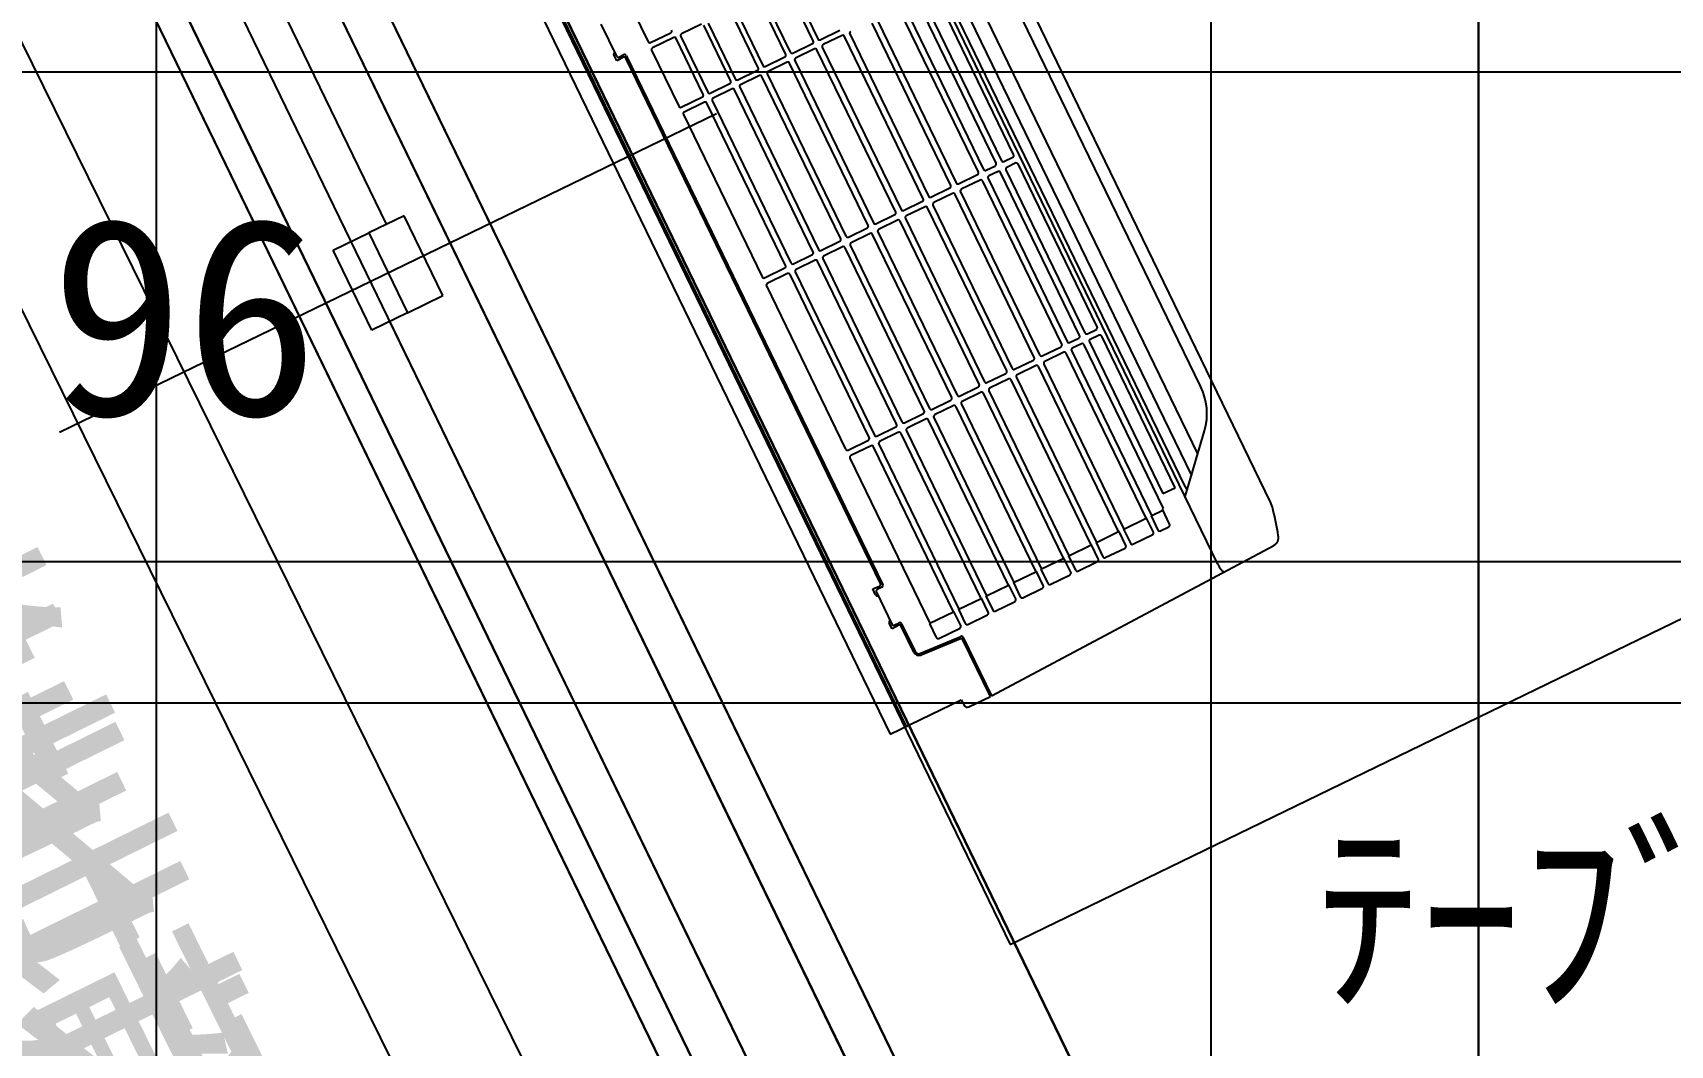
# Model space of a CAD drawing. Header units: metres. Extents: x 10861 to 26950, y 7268 to 22901.
# Drawn here: x 16772 to 17602, y 12914 to 13427 of the extents above; entities that cross this region are included whole.
import ezdxf

# ---------------------------------------------------------------- set-up
doc = ezdxf.new("R2010")
doc.units = ezdxf.units.M

msp = doc.modelspace()

# ---------------------------------------------------------------- linework, layer by layer
at = {"layer": 'GLID'}
for p, q in [((16834.73, 9325.01), (16834.73, 22205.01)), ((16834.73, 9325.01), (16834.73, 22205.01)), ((16834.73, 9325.01), (16834.73, 22205.01)), ((17369.14, 10010), (17369.14, 22205)), ((17369.14, 10010), (17369.14, 22205)), ((17369.14, 10010), (17369.14, 22205)), ((17504.75, 9324.98), (17504.75, 22204.98)), ((17504.75, 9324.98), (17504.75, 22204.98)), ((17504.75, 9324.98), (17504.75, 22204.98)), ((18614.06, 10010), (14765.12, 17945.96)), ((18614.06, 10010), (14765.12, 17945.96)), ((18614.06, 10010), (14765.12, 17945.96)), ((18480.57, 9945.37), (14580.06, 17856.11)), ((18480.57, 9945.37), (14580.06, 17856.11)), ((18480.57, 9945.37), (14580.06, 17856.11)), ((13801.7, 13406.68), (24358.08, 13406.68)), ((13801.7, 13406.68), (24358.08, 13406.68)), ((13801.7, 13406.68), (24358.08, 13406.68)), ((13801.7, 13158.75), (24358.08, 13158.75)), ((13801.7, 13158.75), (24358.08, 13158.75)), ((13801.7, 13158.75), (24358.08, 13158.75)), ((13801.7, 13087.05), (24358.08, 13087.05)), ((13801.7, 13087.05), (24358.08, 13087.05)), ((13801.7, 13087.05), (24358.08, 13087.05))]:
    msp.add_line(p, q, dxfattribs=at)
at = {"layer": 'カタログ部品(家具)_2F'}
for p, q in [((16743.61, 14044.42), (17267.27, 12964.71)), ((17267.27, 12964.71), (17807.13, 13226.54))]:
    msp.add_line(p, q, dxfattribs=at)
at = {"layer": 'カタログ部品(電化製品)_2F'}
for p, q in [((17372.54, 13157.3), (17034.35, 13854.61)), ((17399.24, 13188.78), (17075.82, 13855.64)), ((16862.02, 13781.63), (17206.58, 13071.19)), ((16872.29, 13781.05), (17214.67, 13075.11)), ((17083.47, 13758.12), (17355.97, 13196.24)), ((17091.05, 13755.09), (17359.15, 13202.29)), ((17363.79, 13247.47), (17129.33, 13730.72)), ((17043.98, 13504.23), (17083.86, 13421.99)), ((17362.39, 13213.24), (17240.7, 13464.14)), ((17167.56, 13422.34), (17153.87, 13450.57)), ((17156.16, 13451.69), (17169.86, 13423.44)), ((17153.62, 13415.58), (17139.93, 13443.8)), ((17142.22, 13444.93), (17155.92, 13416.68)), ((17260.19, 13360.46), (17220.41, 13442.47)), ((17223.1, 13443.88), (17262.96, 13361.69)), ((17269.09, 13364.82), (17229.35, 13446.75)), ((17139.68, 13408.82), (17125.99, 13437.04)), ((17128.28, 13438.17), (17141.98, 13409.92)), ((17251.22, 13355.97), (17211.34, 13438.18)), ((17214.05, 13439.5), (17253.91, 13357.29)), ((17059.97, 13430.92), (17067.82, 13414.73)), ((17085.1, 13421.51), (17095.4, 13426.51)), ((17110.89, 13430.82), (17100.78, 13425.93)), ((17125.74, 13402.06), (17112.05, 13430.28)), ((17114.34, 13431.41), (17128.04, 13403.16)), ((17171.1, 13422.95), (17181.12, 13427.81)), ((17182.17, 13425.14), (17172.56, 13420.48)), ((17186.11, 13425.96), (17225.99, 13343.74)), ((17237.23, 13349.19), (17197.36, 13431.4)), ((17200.1, 13432.74), (17239.97, 13350.53)), ((17085.66, 13417.62), (17099.41, 13389.27)), ((17096.86, 13424.03), (17086.09, 13418.8)), ((17111.8, 13395.3), (17098.08, 13423.57)), ((17100.4, 13424.65), (17114.1, 13396.4)), ((17157.16, 13416.19), (17167.18, 13421.05)), ((17168.23, 13418.37), (17158.61, 13413.71)), ((17209.35, 13335.66), (17169.47, 13417.87)), ((17172.17, 13419.19), (17212.05, 13336.98)), ((17223.29, 13342.43), (17183.42, 13424.64)), ((17067.99, 13412.29), (17066.54, 13415.28)), ((17071.3, 13414.13), (17067.99, 13412.29)), ((17069.08, 13414.23), (17071.54, 13415.42)), ((17201.65, 13147.56), (17072.6, 13413.65)), ((17072.79, 13414.92), (17202.77, 13146.93)), ((17143.22, 13409.43), (17153.24, 13414.29)), ((17154.29, 13411.62), (17144.67, 13406.95)), ((17195.41, 13328.9), (17155.54, 13411.11)), ((17158.23, 13412.43), (17198.1, 13330.22)), ((17115.34, 13395.91), (17125.36, 13400.76)), ((17129.28, 13402.67), (17139.3, 13407.53)), ((17140.35, 13404.85), (17130.73, 13400.19)), ((17181.47, 13322.14), (17141.6, 13404.35)), ((17144.29, 13405.67), (17184.16, 13323.46)), ((17100.65, 13388.78), (17111.42, 13394)), ((17116.41, 13392.15), (17156.28, 13309.94)), ((17126.41, 13398.09), (17116.79, 13393.43)), ((17167.53, 13315.38), (17127.66, 13397.59)), ((17130.35, 13398.91), (17170.22, 13316.7)), ((17101.77, 13385.06), (17141.66, 13302.83)), ((17112.47, 13391.33), (17102.16, 13386.33)), ((17153.58, 13308.64), (17113.69, 13390.88)), ((17255.14, 13356.83), (17259.84, 13359.11)), ((17264.18, 13361.25), (17268.74, 13363.47)), ((17270.29, 13360.57), (17265.61, 13358.3)), ((17311.43, 13277.52), (17271.36, 13360.12)), ((17241.21, 13350.03), (17250.83, 13354.7)), ((17252.18, 13351.9), (17242.57, 13347.24)), ((17293.51, 13268.76), (17253.43, 13351.4)), ((17256.13, 13352.72), (17296.22, 13270.06)), ((17261.23, 13356.23), (17256.54, 13353.95)), ((17302.49, 13273.23), (17262.5, 13355.68)), ((17265.16, 13357.15), (17305.26, 13274.46)), ((17227.23, 13343.25), (17236.84, 13347.91)), ((17238.2, 13345.12), (17228.59, 13340.46)), ((17279.53, 13261.98), (17239.45, 13344.61)), ((17242.17, 13346), (17282.28, 13263.3)), ((17199.34, 13329.73), (17208.96, 13334.39)), ((17213.29, 13336.49), (17222.9, 13341.15)), ((17224.26, 13338.36), (17214.65, 13333.69)), ((17265.59, 13255.22), (17225.51, 13337.85)), ((17228.18, 13339.21), (17268.29, 13256.51)), ((17185.41, 13322.97), (17195.02, 13327.63)), ((17200.3, 13325.69), (17240.41, 13242.99)), ((17210.32, 13331.6), (17200.7, 13326.93)), ((17251.65, 13248.45), (17211.57, 13331.09)), ((17214.24, 13332.45), (17254.35, 13249.75)), ((17171.47, 13316.21), (17181.08, 13320.87)), ((17182.44, 13318.07), (17172.82, 13313.41)), ((17223.76, 13234.93), (17183.69, 13317.57)), ((17186.36, 13318.93), (17226.47, 13236.23)), ((17196.38, 13324.83), (17186.76, 13320.17)), ((17237.71, 13241.69), (17197.63, 13324.33)), ((17157.53, 13309.44), (17167.14, 13314.11)), ((17168.5, 13311.31), (17158.88, 13306.65)), ((17209.82, 13228.17), (17169.75, 13310.81)), ((17172.42, 13312.17), (17212.53, 13229.47)), ((17142.9, 13302.35), (17153.2, 13307.35)), ((17154.59, 13304.57), (17144.25, 13299.55)), ((17195.88, 13221.41), (17155.8, 13304.05)), ((17158.48, 13305.41), (17198.59, 13222.71)), ((17143.82, 13298.37), (17183.96, 13215.61)), ((17306.49, 13274.02), (17311.06, 13276.23)), ((17283.52, 13262.8), (17293.13, 13267.47)), ((17297.45, 13269.6), (17302.14, 13271.88)), ((17303.54, 13269), (17298.84, 13266.73)), ((17345.05, 13185.46), (17304.81, 13268.45)), ((17307.49, 13269.86), (17344.76, 13193.03)), ((17312.48, 13273.3), (17307.9, 13271.1)), ((17350.96, 13196.03), (17313.75, 13272.74)), ((17269.54, 13256.02), (17279.15, 13260.68)), ((17294.5, 13264.67), (17284.84, 13259.99)), ((17336.25, 13180.57), (17295.71, 13264.15)), ((17298.4, 13265.59), (17338.99, 13181.9)), ((17255.6, 13249.26), (17265.21, 13253.92)), ((17266.61, 13251.14), (17256.95, 13246.46)), ((17270.51, 13251.94), (17311.05, 13168.35)), ((17280.54, 13257.9), (17270.89, 13253.22)), ((17322.29, 13173.8), (17281.76, 13257.38)), ((17284.46, 13258.71), (17325, 13175.11)), ((17241.65, 13242.5), (17251.27, 13247.16)), ((17252.66, 13244.38), (17243.01, 13239.7)), ((17294.41, 13160.28), (17253.87, 13243.86)), ((17256.57, 13245.18), (17297.11, 13161.59)), ((17308.35, 13167.04), (17267.82, 13250.62)), ((17227.71, 13235.74), (17237.33, 13240.4)), ((17238.72, 13237.62), (17229.07, 13232.94)), ((17280.47, 13153.51), (17239.93, 13237.1)), ((17242.63, 13238.42), (17283.17, 13154.82)), ((17199.83, 13222.21), (17209.45, 13226.88)), ((17213.77, 13228.98), (17223.39, 13233.64)), ((17224.78, 13230.86), (17215.13, 13226.18)), ((17266.53, 13146.75), (17225.99, 13230.34)), ((17228.69, 13231.66), (17269.23, 13148.06)), ((17185.2, 13215.12), (17195.54, 13220.13)), ((17200.8, 13218.14), (17241.35, 13134.54)), ((17210.84, 13224.1), (17201.19, 13219.42)), ((17252.59, 13139.99), (17212.05, 13223.58)), ((17214.75, 13224.9), (17255.29, 13141.3)), ((17356.97, 13194.93), (17365.83, 13224.86)), ((17186.17, 13211.04), (17226.72, 13127.44)), ((17196.86, 13217.32), (17186.59, 13212.34)), ((17238.65, 13133.23), (17198.11, 13216.82)), ((17344.76, 13193.03), (17350.96, 13196.03)), ((17355.97, 13196.24), (17356.27, 13196.38)), ((17355.98, 13191.56), (17356.97, 13194.93)), ((17356.27, 13196.38), (17356.97, 13194.93)), ((17338.76, 13181.78), (17344.7, 13184.66)), ((17344.47, 13185.14), (17345.05, 13185.46)), ((17348.13, 13177.57), (17344.47, 13185.14)), ((17325, 13175.11), (17336.25, 13180.57)), ((17336.45, 13180.66), (17336.25, 13180.57)), ((17339.91, 13173.53), (17336.45, 13180.66)), ((17338.76, 13181.78), (17342.24, 13174.61)), ((17343.47, 13174.16), (17347.78, 13176.25)), ((17311.05, 13168.35), (17310.85, 13168.25)), ((17310.85, 13168.25), (17314.31, 13161.11)), ((17311.05, 13168.35), (17322.29, 13173.8)), ((17322.5, 13173.9), (17322.29, 13173.8)), ((17325.95, 13166.76), (17322.5, 13173.9)), ((17325, 13175.11), (17324.8, 13175.01)), ((17324.8, 13175.01), (17328.26, 13167.87)), ((17329.49, 13167.38), (17339.56, 13172.26)), ((17257.96, 13090.56), (17400.97, 13166.81)), ((17282.97, 13154.72), (17294.61, 13160.37)), ((17298.07, 13153.24), (17294.61, 13160.37)), ((17297.11, 13161.59), (17296.91, 13161.49)), ((17296.91, 13161.49), (17300.37, 13154.35)), ((17297.11, 13161.59), (17308.35, 13167.04)), ((17308.56, 13167.14), (17308.35, 13167.04)), ((17312.02, 13160), (17308.56, 13167.14)), ((17315.54, 13160.61), (17325.61, 13165.5)), ((17269.03, 13147.96), (17280.67, 13153.61)), ((17284.13, 13146.48), (17280.67, 13153.61)), ((17282.97, 13154.72), (17286.43, 13147.58)), ((17287.66, 13147.09), (17297.73, 13151.97)), ((17301.6, 13153.85), (17311.67, 13158.73)), ((17197.73, 13144.79), (17201.22, 13146.24)), ((17199.18, 13141.8), (17197.73, 13144.79)), ((17199.54, 13143.14), (17207.39, 13126.96)), ((17202.38, 13145.63), (17199.92, 13144.44)), ((17255.29, 13141.3), (17266.53, 13146.75)), ((17266.73, 13146.85), (17266.53, 13146.75)), ((17270.19, 13139.72), (17266.73, 13146.85)), ((17269.03, 13147.96), (17272.49, 13140.82)), ((17273.72, 13140.33), (17283.79, 13145.21)), ((17241.35, 13134.54), (17252.59, 13139.99)), ((17252.79, 13140.09), (17252.59, 13139.99)), ((17256.25, 13132.96), (17252.79, 13140.09)), ((17255.29, 13141.3), (17255.09, 13141.2)), ((17255.09, 13141.2), (17258.55, 13134.06)), ((17259.78, 13133.57), (17269.85, 13138.45)), ((17207.56, 13124.52), (17206.11, 13127.51)), ((17210.87, 13126.36), (17207.56, 13124.52)), ((17208.65, 13126.46), (17211.11, 13127.65)), ((17212.36, 13127.15), (17219.17, 13113.12)), ((17226.72, 13127.44), (17226.45, 13127.32)), ((17226.45, 13127.32), (17229.92, 13120.17)), ((17226.72, 13127.44), (17238.65, 13133.23)), ((17238.85, 13133.33), (17238.65, 13133.23)), ((17242.31, 13126.2), (17238.85, 13133.33)), ((17241.35, 13134.54), (17241.15, 13134.44)), ((17241.15, 13134.44), (17244.61, 13127.3)), ((17245.84, 13126.8), (17255.91, 13131.69)), ((17218.53, 13112.75), (17212.17, 13125.88)), ((17221.59, 13112.07), (17242.38, 13120.72)), ((17242.16, 13119.5), (17222.17, 13111.19)), ((17231.16, 13119.69), (17241.97, 13124.93)), ((17257.31, 13090.24), (17243.37, 13118.98)), ((17243.59, 13120.2), (17257.96, 13090.56)), ((17206.58, 13071.19), (17242.59, 13088.65)), ((17242.59, 13088.65), (17243.96, 13085.95)), ((17246.46, 13084.98), (17257.31, 13090.24)), ((17256.54, 13091.82), (17257.21, 13092.11))]:
    msp.add_line(p, q, dxfattribs=at)
for centre, radius, start, end in [((17094.94, 13427.35), 0.956, -61.05281, 28.47975), ((17101.23, 13425.1), 0.944, 118.20592, -151.52589), ((17182.55, 13424.26), 0.952, 22.9785, 113.0881), ((17186.94, 13426.4), 0.944, 118.26406, -151.58438), ((17084.72, 13422.38), 0.943, -155.92249, -66.27426), ((17086.52, 13417.98), 0.931, 117.5738, -157.41905), ((17097.23, 13423.16), 0.946, 26.16615, 113.26092), ((17166.72, 13421.89), 0.954, -61.22888, 28.59837), ((17168.6, 13417.5), 0.952, 22.9785, 113.0881), ((17170.73, 13423.82), 0.945, -156.61465, -66.51396), ((17173, 13419.64), 0.944, 118.26406, -151.58438), ((17067.39, 13415.73), 0.961, 118.75265, -151.66974), ((17068.7, 13415.11), 0.958, -156.6444, -66.88795), ((17071.72, 13413.28), 0.953, 23.13427, 116.28836), ((17071.91, 13414.54), 0.958, 23.3556, 113.11205), ((17138.84, 13408.36), 0.954, -61.22888, 28.59837), ((17142.84, 13410.29), 0.945, -156.61465, -66.51396), ((17152.78, 13415.12), 0.954, -61.22888, 28.59837), ((17154.66, 13410.74), 0.952, 22.9785, 113.0881), ((17156.79, 13417.06), 0.945, -156.61465, -66.51396), ((17159.06, 13412.88), 0.944, 118.26406, -151.58438), ((17124.9, 13401.6), 0.954, -61.22888, 28.59837), ((17128.9, 13403.53), 0.945, -156.61465, -66.51396), ((17131.18, 13399.36), 0.944, 118.26406, -151.58438), ((17140.72, 13403.98), 0.952, 22.9785, 113.0881), ((17145.12, 13406.12), 0.944, 118.26406, -151.58438), ((17110.96, 13394.84), 0.953, -61.28665, 28.65614), ((17114.96, 13396.77), 0.945, -156.61465, -66.51396), ((17117.24, 13392.6), 0.944, 118.26406, -151.58438), ((17126.78, 13397.22), 0.952, 22.9785, 113.0881), ((17100.27, 13389.64), 0.943, -156.52346, -66.25813), ((17102.6, 13385.5), 0.941, 117.90486, -152.21457), ((17112.84, 13390.46), 0.946, 26.22017, 113.26778), ((17259.29, 13359.97), 1.02, -57.66328, 28.46126), ((17263.79, 13362.07), 0.91, -155.72093, -64.37387), ((17268.21, 13364.33), 1.01, -58.06422, 29.07932), ((17270.51, 13359.61), 0.987, 30.72871, 103.02071), ((17240.84, 13350.9), 0.945, -156.72306, -66.52093), ((17250.37, 13355.53), 0.954, -61.15384, 27.1928), ((17252.56, 13351.02), 0.952, 22.9785, 113.0881), ((17254.75, 13357.67), 0.917, -156.07967, -64.80482), ((17256.92, 13353.14), 0.895, 115.11695, -151.46746), ((17261.59, 13355.3), 0.992, 22.57899, 110.81612), ((17265.93, 13357.52), 0.849, 112.23634, -154.46721), ((17222.44, 13341.99), 0.954, -61.15384, 27.1928), ((17226.85, 13344.12), 0.945, -156.72306, -66.52093), ((17236.38, 13348.75), 0.954, -61.15384, 27.1928), ((17238.57, 13344.24), 0.952, 22.9785, 113.0881), ((17243.01, 13346.41), 0.939, 118.04786, -153.9206), ((17208.5, 13335.22), 0.954, -61.15384, 27.1928), ((17212.91, 13337.36), 0.945, -156.72306, -66.52093), ((17224.63, 13337.48), 0.952, 22.9785, 113.0881), ((17229.03, 13339.63), 0.939, 118.04786, -153.9206), ((17194.56, 13328.47), 0.954, -61.15384, 27.1928), ((17198.97, 13330.59), 0.945, -156.72306, -66.52093), ((17201.14, 13326.1), 0.939, 118.04786, -153.9206), ((17210.69, 13330.72), 0.952, 22.9785, 113.0881), ((17215.09, 13332.87), 0.939, 118.04786, -153.9206), ((17180.62, 13321.7), 0.954, -61.15384, 27.1928), ((17182.81, 13317.2), 0.952, 22.9785, 113.0881), ((17185.03, 13323.83), 0.945, -156.72306, -66.52093), ((17187.2, 13319.34), 0.939, 118.04786, -153.9206), ((17196.75, 13323.96), 0.952, 22.9785, 113.0881), ((17157.15, 13310.31), 0.945, -156.72306, -66.52093), ((17166.68, 13314.94), 0.954, -61.15384, 27.1928), ((17168.87, 13310.44), 0.952, 22.9785, 113.0881), ((17171.09, 13317.07), 0.945, -156.72306, -66.52093), ((17173.26, 13312.58), 0.939, 118.04786, -153.9206), ((17142.52, 13303.21), 0.943, -155.92249, -66.27426), ((17152.74, 13308.18), 0.956, -61.05281, 28.47975), ((17154.92, 13303.67), 0.957, 23.20618, 110.27738), ((17159.32, 13305.82), 0.939, 118.04786, -153.9206), ((17144.68, 13298.73), 0.931, 117.5738, -157.41905), ((17310.5, 13277.09), 1.03, -57.05653, 24.60061), ((17292.68, 13268.3), 0.953, -61.2254, 28.65234), ((17297.06, 13270.44), 0.92, -155.89761, -64.98688), ((17301.6, 13272.74), 1.02, -57.86905, 28.66702), ((17303.89, 13268.07), 0.992, 22.57899, 110.81612), ((17306.09, 13274.84), 0.91, -155.72093, -64.37387), ((17308.29, 13270.29), 0.902, 115.5602, -151.97186), ((17312.83, 13272.37), 0.996, 21.91388, 110.61784), ((17278.69, 13261.52), 0.953, -61.2254, 28.65234), ((17283.14, 13263.67), 0.945, -156.72306, -66.52093), ((17285.29, 13259.16), 0.942, 118.14672, -151.46705), ((17294.83, 13263.77), 0.957, 23.15222, 110.27143), ((17299.24, 13265.92), 0.906, 116.09257, -158.63722), ((17264.75, 13254.76), 0.953, -61.2254, 28.65234), ((17266.94, 13250.25), 0.957, 23.15222, 110.27143), ((17269.16, 13256.89), 0.945, -156.72306, -66.52093), ((17271.34, 13252.39), 0.942, 118.14672, -151.46705), ((17280.88, 13257.01), 0.957, 23.15222, 110.27143), ((17241.28, 13243.36), 0.945, -156.72306, -66.52093), ((17250.81, 13248), 0.953, -61.2254, 28.65234), ((17252.99, 13243.48), 0.957, 23.15222, 110.27143), ((17255.22, 13250.13), 0.945, -156.72306, -66.52093), ((17257.4, 13245.63), 0.942, 118.14672, -151.46705), ((17335.68, 13233.53), 31.38, -16.02979, 26.38527), ((17222.93, 13234.47), 0.953, -61.2254, 28.65234), ((17227.34, 13236.6), 0.945, -156.72306, -66.52093), ((17236.87, 13241.24), 0.953, -61.2254, 28.65234), ((17239.05, 13236.72), 0.957, 23.15222, 110.27143), ((17243.45, 13238.87), 0.942, 118.14672, -151.46705), ((17208.99, 13227.71), 0.953, -61.2254, 28.65234), ((17213.4, 13229.84), 0.945, -156.72306, -66.52093), ((17215.57, 13225.35), 0.942, 118.14672, -151.46705), ((17225.11, 13229.96), 0.957, 23.15222, 110.27143), ((17229.51, 13232.11), 0.942, 118.14672, -151.46705), ((17195.04, 13220.95), 0.96, -58.36243, 28.4292), ((17199.46, 13223.08), 0.945, -156.72306, -66.52093), ((17201.63, 13218.59), 0.942, 118.14672, -151.46705), ((17211.17, 13223.2), 0.957, 23.15222, 110.27143), ((17184.82, 13215.98), 0.942, -156.58219, -66.1994), ((17187, 13211.49), 0.94, 115.58758, -151.56657), ((17197.24, 13216.44), 0.952, 22.9785, 113.0881), ((17384.44, 13181.6), 16.45, 13.32858, 25.83973), ((17186.16, 13134.82), 220.18, 9.65998, 13.28086), ((17347.24, 13177.1), 1.01, -57.93087, 27.70306), ((17329.13, 13168.25), 0.944, -156.49624, -67.56118), ((17339.06, 13173.08), 0.96, -58.39009, 28.00078), ((17343.08, 13174.99), 0.92, -155.89761, -64.98688), ((17398.67, 13170.84), 4.64, -60.27729, 11.4717), ((17311.17, 13159.55), 0.96, -58.39009, 28.00078), ((17315.18, 13161.48), 0.944, -156.49624, -67.56118), ((17325.11, 13166.31), 0.96, -58.39009, 28.00078), ((17297.23, 13152.79), 0.96, -58.39009, 28.00078), ((17301.24, 13154.72), 0.944, -156.49624, -67.56118), ((17386.52, 13163.87), 15.44, -154.80729, -144.07318), ((17379.05, 13158.42), 6.19, -144.37889, -130.32438), ((17375.92, 13155.24), 1.78, -119.69585, -89.71435), ((17200.38, 13143.6), 0.958, 118.63472, -151.60883), ((17200.81, 13147.1), 0.953, -64.54159, 28.6125), ((17201.92, 13146.48), 0.958, -61.36528, 28.39117), ((17283.28, 13146.03), 0.96, -58.39009, 28.00078), ((17287.3, 13147.96), 0.944, -156.49624, -67.56118), ((17200.06, 13142.18), 0.959, -156.58719, -66.94516), ((17269.34, 13139.27), 0.96, -58.39009, 28.00078), ((17273.36, 13141.2), 0.944, -156.49624, -67.56118), ((17206.96, 13127.96), 0.961, 118.75265, -151.66974), ((17208.27, 13127.34), 0.958, -156.6444, -66.88795), ((17211.29, 13125.51), 0.953, 23.13427, 116.28836), ((17211.48, 13126.77), 0.958, 23.3556, 113.11205), ((17245.48, 13127.68), 0.944, -156.49624, -67.56118), ((17255.4, 13132.51), 0.96, -58.39009, 28.00078), ((17259.42, 13134.44), 0.944, -156.49624, -67.56118), ((17230.78, 13120.55), 0.942, -156.58219, -66.1994), ((17241.46, 13125.75), 0.96, -58.39009, 28.00078), ((17242.49, 13118.59), 0.964, 23.58782, 109.95558), ((17242.71, 13119.81), 0.964, 23.58782, 109.95558), ((17221.19, 13113.91), 2.89, -156.44741, -70.067), ((17220.94, 13113.89), 1.93, -156.46503, -70.07827), ((17245.7, 13086.73), 1.91, -155.70874, -66.81559)]:
    msp.add_arc(centre, radius, start, end, dxfattribs=at)
at = {"layer": 'データ 001_1F'}
msp.add_line((15736.18, 15943.71), (19509.73, 8163.19), dxfattribs=at)
at = {"layer": 'データ 001_2F'}
for p, q in [((17504.7, 10826.23), (17504.7, 21845)), ((18621.83, 9993.91), (16402.08, 14570.71))]:
    msp.add_line(p, q, dxfattribs=at)
at = {"layer": 'データ 001_3F'}
msp.add_line((18364.25, 10525), (16638.59, 14083.07), dxfattribs=at)
at = {"layer": '建具(金属窓)_1F'}
for p, q in [((16590.16, 14366.25), (17310.19, 12881.65)), ((16497.93, 14321.52), (17217.96, 12836.92)), ((16412.72, 14302.43), (17150.21, 12781.83)), ((16434.95, 14290.98), (17154.98, 12806.37)), ((16827.28, 13539.34), (17157.84, 12857.77))]:
    msp.add_line(p, q, dxfattribs=at)
at = {"layer": '建具(金属窓)_2F'}
for p, q in [((17336.57, 12827.25), (16815.09, 13902.47)), ((17244.34, 12782.53), (16722.87, 13857.74)), ((17176.59, 12727.44), (16637.66, 13838.64)), ((17181.36, 12751.98), (16659.88, 13827.19)), ((16951.29, 13329.47), (16720.01, 13806.34)), ((16785.66, 13224.13), (17118.57, 13385.59)), ((16960.29, 13333.83), (16942.3, 13325.1)), ((16979.93, 13293.34), (16960.29, 13333.83)), ((16924.3, 13316.38), (16942.3, 13325.1)), ((16942.3, 13325.1), (16961.93, 13284.61)), ((16942.3, 13325.1), (16961.93, 13284.61)), ((16943.94, 13275.89), (16924.3, 13316.38)), ((16961.93, 13284.61), (16979.93, 13293.34)), ((16961.93, 13284.61), (16943.94, 13275.89)), ((17184.22, 12803.38), (16952.94, 13280.25))]:
    msp.add_line(p, q, dxfattribs=at)
at = {"layer": '部屋_1F'}
msp.add_line((12701.67, 21530.01), (19069.78, 8614.62), dxfattribs=at)
at = {"layer": '部屋_2F'}
msp.add_line((12701.67, 21530.01), (19069.78, 8614.62), dxfattribs=at)

# ---------------------------------------------------------------- texts
at = {"layer": 'データ 001_1F'}
msp.add_text('2,049.96', height=100, dxfattribs=at).set_placement((16372.76, 13232.77))
at = {"layer": 'データ 001_2F'}
msp.add_text('ﾃｰﾌﾞﾙ', height=80, dxfattribs=at).set_placement((17422.55, 12938.63))
at = {"layer": '部屋_1F'}
msp.add_text('隣地境界線', height=112, rotation=-63.75372, dxfattribs=at).set_placement((16620.49, 13188.21))
at = {"layer": '部屋_2F'}
msp.add_text('隣地境界線', height=112, rotation=-63.75372, dxfattribs=at).set_placement((16593.61, 13234.21))

doc.saveas('drawing.dxf')
